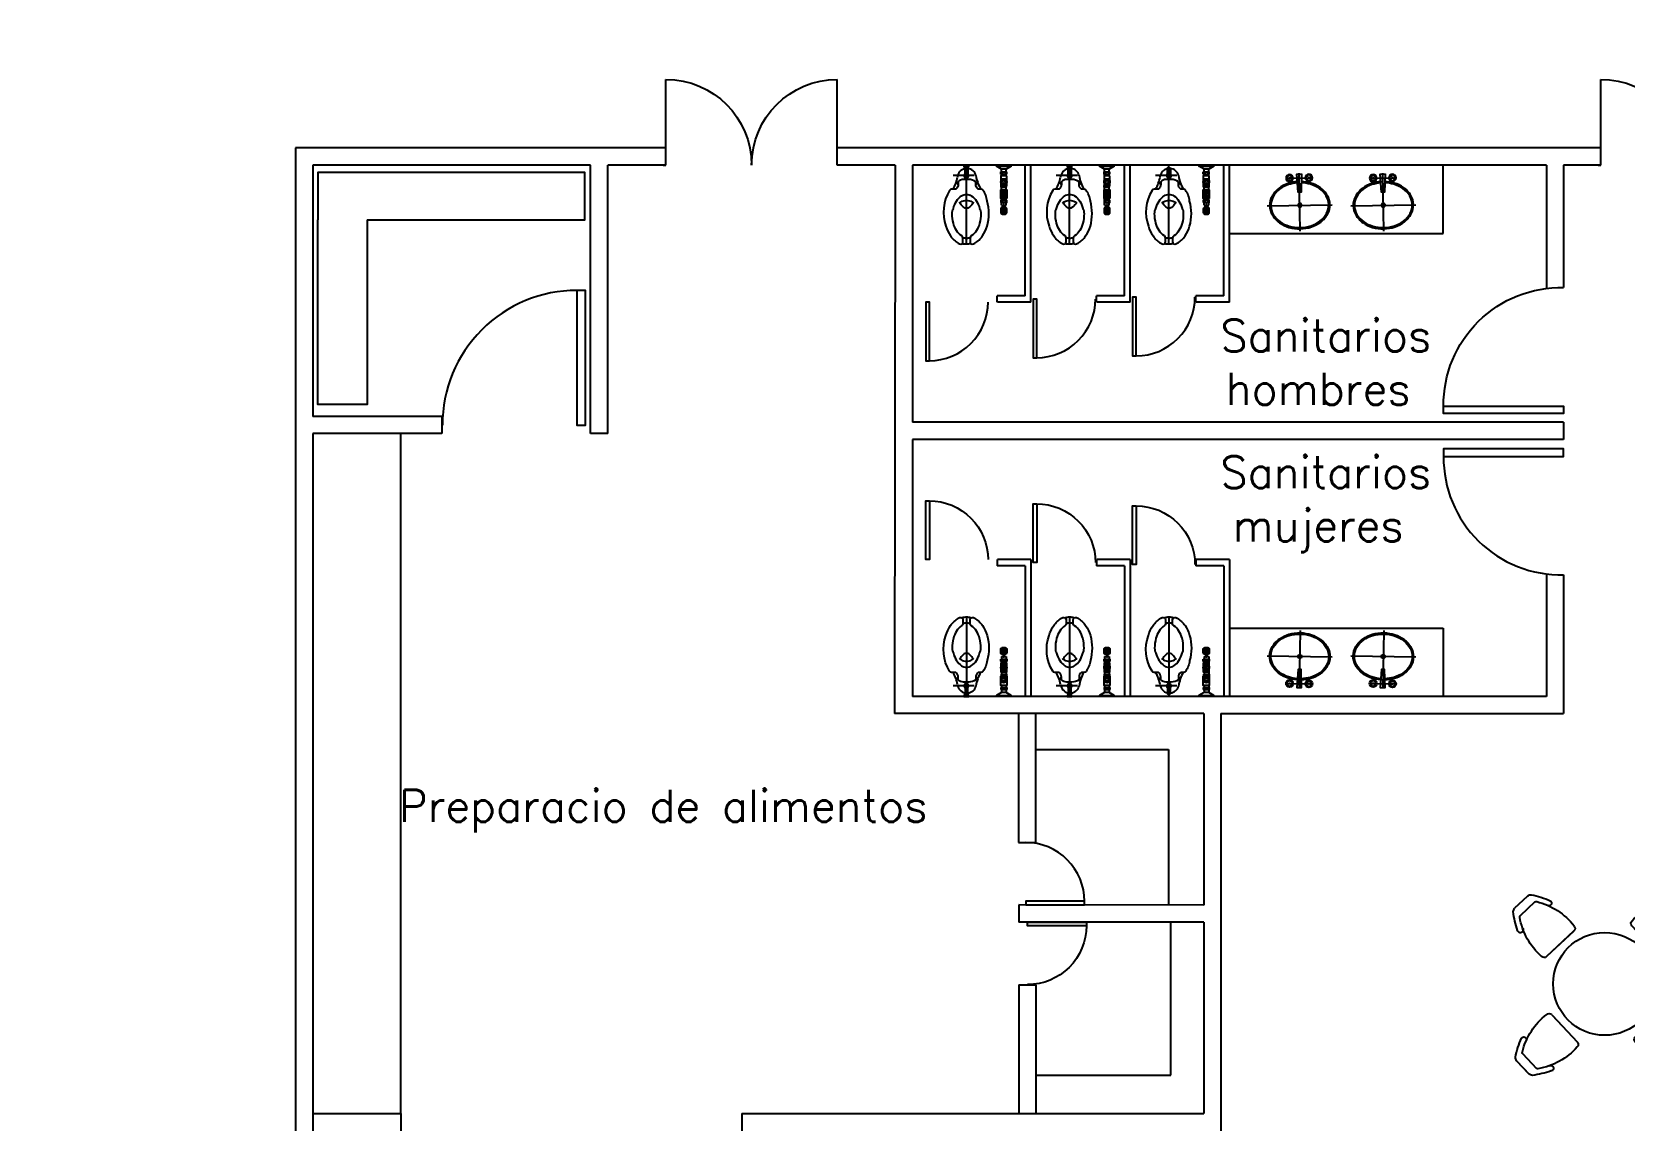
# Model space of a CAD drawing. Header units: millimetres. Extents: x -1615 to -538, y 177 to 397.
# Drawn here: x -801.21 to -787.27, y 313.98 to 323.52 of the extents above; entities that cross this region are included whole.
import ezdxf
from ezdxf.enums import TextEntityAlignment as Align

# ---------------------------------------------------------------- set-up
doc = ezdxf.new("R2010")
doc.units = ezdxf.units.MM
for name, color, linetype in [('LOCALES', 2, 'Continuous'), ('MOB', 7, 'Continuous'), ('MUEB', 251, 'Continuous'), ('MUEBLES', 9, 'Continuous'), ('MUROS', 1, 'Continuous'), ('MUROS2', 9, 'Continuous'), ('P-1', 1, 'Continuous'), ('VENT', 4, 'Continuous'), ('VENTANAS', 4, 'Continuous')]:
    doc.layers.add(name, color=color, linetype=linetype)
doc.styles.add('ROMANS', font='ROMANS.shx')

# ---------------------------------------------------------------- blocks, each defined once
blk = doc.blocks.new('8360154')
at = {"layer": 'MOB'}
for p, q in [((-0.114, 0.279), (-0.119, 0.279)), ((-0.114, 0.279), (-0.119, 0.279)), ((-0.114, 0.279), (0.041, 0.279)), ((0.036, 0.279), (-0.114, 0.279)), ((-0.114, 0.198), (-0.128, 0.198)), ((-0.128, 0.198), (-0.114, 0.198)), ((-0.128, 0.198), (0.05, 0.198)), ((0.05, 0.198), (0.037, 0.198)), ((-0.204, -0.221), (-0.204, -0.221)), ((-0.204, -0.221), (-0.204, -0.221)), ((-0.204, -0.221), (-0.204, -0.221)), ((-0.204, -0.221), (-0.204, -0.221)), ((-0.204, -0.221), (-0.204, -0.221)), ((-0.204, -0.221), (-0.204, -0.221)), ((-0.202, -0.221), (-0.204, -0.221)), ((-0.202, -0.221), (0.126, -0.221)), ((-0.198, -0.221), (0.126, -0.221)), ((0.124, -0.221), (0.126, -0.221)), ((0.126, -0.221), (0.126, -0.221)), ((0.126, -0.221), (0.126, -0.221))]:
    blk.add_line(p, q, dxfattribs=at)
for centre, radius, start, end in [((-0.111, 0.225), 0.0546, 97.7265, 132.0881), ((0.022, 0.199), 0.0819, 54.5973, 77.0407), ((0.352, -0.134), 0.589, 146.769, 185.5261), ((0.549, -0.225), 0.852, 144.8892, 156.6032), ((-0.123, 0.179), 0.0202, 105.2359, 150.5078), ((0.045, 0.179), 0.0196, 28.6466, 75.2389), ((-0.436, -0.136), 0.595, 354.6785, 33.3393), ((-0.601, -0.215), 0.825, 23.8528, 35.6459), ((-0.21, 0.107), 0.0236, 163.1411, 326.8155), ((0.133, 0.106), 0.0248, 189.0366, 31.7969), ((-0.204, -0.191), 0.03, 180, 270), ((0.126, -0.191), 0.03, 270, 360)]:
    blk.add_arc(centre, radius, start, end, dxfattribs=at)
blk = doc.blocks.new('A$C212E4BCC')
at = {"layer": 'MOB', "linetype": 'Continuous'}
blk.add_circle((1.028, 1.028), 0.45, dxfattribs=at)
at = {"layer": 'MOB', "xscale": -1}
for p, rotation in [((0.996, 1.775), 356.1272636106476), ((0.281, 0.996), 86.12726361064757), ((1.775, 1.06), 266.1272636106476), ((1.06, 0.281), 176.1272636106476)]:
    blk.add_blockref('8360154', p, dxfattribs=dict(at, rotation=rotation))
blk = doc.blocks.new('PTA1.5')
for p, q in [((-0.75, 0), (-0.75, 0.75)), ((0.75, 0), (0.75, 0.75)), ((-0.775, 0), (-0.75, 0)), ((0.775, 0), (0.75, 0))]:
    blk.add_line(p, q)
for centre, start, end in [((-0.75, 0), 0, 90), ((0.75, 0), 90, 180)]:
    blk.add_arc(centre, 0.75, start, end)
blk = doc.blocks.new('OVALIN')
for p, q in [((0, -0.482), (0, 0)), ((0.11, -0.04), (-0.11, -0.04)), ((0.27, -0.267), (-0.27, -0.267))]:
    blk.add_line(p, q)
blk.add_lwpolyline([(0.017, -0.071, -0.057947), (0.094, -0.084, -0.080358), (0.171, -0.123, -0.109726), (0.229, -0.189, -0.129522), (0.25, -0.266, -0.129491), (0.229, -0.343, -0.109705), (0.171, -0.409, -0.080358), (0.094, -0.448, -0.070455), (0, -0.462, -0.070437), (-0.094, -0.448, -0.080344), (-0.171, -0.409, -0.109805), (-0.23, -0.343, -0.12938), (-0.25, -0.266, -0.129412), (-0.23, -0.189, -0.109828), (-0.171, -0.123, -0.080344), (-0.094, -0.084, -0.058052), (-0.017, -0.071, -0.05693)], format="xyb")
at = {"elevation": 0.472}
blk.add_lwpolyline([(0.016, -0.081, -0.057902), (0.091, -0.094, -0.080358), (0.165, -0.131, -0.109781), (0.221, -0.194, -0.129604), (0.24, -0.266, -0.129578), (0.221, -0.338, -0.109763), (0.165, -0.401, -0.080358), (0.091, -0.438, -0.070455), (0, -0.452, -0.070437), (-0.091, -0.438, -0.080344), (-0.165, -0.401, -0.109849), (-0.221, -0.338, -0.129486), (-0.24, -0.266, -0.129512), (-0.221, -0.194, -0.109867), (-0.165, -0.131, -0.080344), (-0.091, -0.094, -0.058006), (-0.016, -0.081, -0.05693)], format="xyb", dxfattribs=at)
for points in [[(-0.105, -0.04, 0.119733), (-0.08, -0.065, 0.119733), (-0.055, -0.04, 0.119733), (-0.08, -0.014, 0.119733)], [(0.105, -0.04, -0.119733), (0.08, -0.065, -0.119733), (0.055, -0.04, -0.119733), (0.08, -0.014, -0.119733)]]:
    blk.add_lwpolyline(points, format="xyb", close=True)
blk.add_lwpolyline([(-0.02, -0.007), (-0.013, -0.157), (0.012, -0.157), (0.02, -0.007)], close=True)
for centre, radius in [((-0.08, -0.04), 0.03), ((-0.08, -0.04), 0.00268), ((0.08, -0.04), 0.03), ((0.08, -0.04), 0.00268), ((0, -0.266, 0.472), 0.0157)]:
    blk.add_circle(centre, radius)

msp = doc.modelspace()

# ---------------------------------------------------------------- hatches: boundary and pattern name
at = {"layer": 'MOB'}
h = msp.add_hatch(dxfattribs=at)
h.set_pattern_fill('AR-SAND', color=3, scale=0.03, style=0)
h.set_pattern_definition([(37.5, (-1402.8785, 253.7085), (-0.048001, 1.4682397), [0, -1.15824, 0, -1.2954, 0, -1.23825]), (7.5, (-1402.8785, 253.7085), (1.34857, 2.1504753), [0, -0.62484, 0, -1.04394, 0, -0.40005]), (327.5, (-1403.8158, 253.7085), (2.372977, 0.0043116), [0, -0.381, 0, -1.3716, 0, -1.7907]), (317.5, (-1403.8158, 253.7085), (2.2906694, 0.668788), [0, -0.1905, 0, -0.89916, 0, -1.0287])])
h.paths.add_polyline_path([(-758.837, 347.215), (-812.758, 335.518), (-812.758, 334.673), (-803.9, 334.673), (-803.9, 329.947), (-799.313, 325.307), (-782.89, 325.307), (-782.89, 328.837), (-770.72, 328.837), (-770.72, 325.456), (-758.098, 325.456), (-758.098, 303.87), (-760.597, 303.87), (-760.597, 297.006), (-760.508, 297.006), (-760.508, 296.905), (-758.397, 296.905), (-758.397, 296.975), (-757.997, 296.975), (-757.997, 296.575), (-758.097, 296.575), (-758.097, 283.471), (-757.975, 283.471), (-757.975, 283.071), (-758.375, 283.071), (-758.375, 283.155), (-760.375, 283.155), (-760.375, 283.044), (-760.597, 283.044), (-760.597, 279.854), (-760.455, 279.854), (-760.455, 279.705), (-746.972, 279.705), (-746.972, 272.855), (-749.274, 272.855), (-749.274, 265.205), (-745.307, 265.205), (-745.307, 253.28), (-736.306, 250.855), (-741.501, 261.951)])
h.paths.add_polyline_path([(-804.753, 325.526), (-813.904, 325.526), (-813.904, 323.04), (-804.753, 323.04, 1)])
h.paths.add_polyline_path([(-793.647, 300.355), (-811.904, 300.355, 0.414214), (-813.754, 298.505), (-813.754, 296.366, 0.414214), (-811.904, 294.516), (-809.75, 294.516), (-812.618, 297.384), (-810.638, 299.364), (-808.978, 297.704), (-806.998, 299.684), (-805.338, 298.024), (-803.678, 299.684), (-798.51, 294.516), (-796.147, 294.516), (-796.147, 296.613), (-796.208, 296.613), (-796.208, 297.013), (-795.808, 297.013), (-795.808, 296.905), (-793.688, 296.905), (-793.688, 297.074), (-793.647, 297.074)])
h.paths.add_polyline_path([(-803.388, 289.162), (-812.035, 289.162, 1), (-812.035, 285.962), (-803.388, 285.962, 1)])
h.paths.add_polyline_path([(-799.655, 280.258, 0.414214), (-800.005, 280.608), (-808.772, 280.608), (-808.772, 279.83), (-808.372, 279.83), (-808.372, 279.73), (-805.772, 279.73), (-805.772, 279.83), (-805.372, 279.83), (-805.372, 279.73), (-802.772, 279.73), (-802.772, 279.83), (-802.372, 279.83), (-802.372, 279.73), (-799.772, 279.73), (-799.772, 279.83), (-799.655, 279.83)], flags=17)
h.paths.add_polyline_path([(-808.722, 254.706), (-812.247, 254.706), (-812.247, 274.904), (-810.647, 274.904), (-810.647, 280.608), (-810.904, 280.608, 0.414214), (-813.754, 277.758), (-813.754, 253.219, 0.315329), (-806.85, 243.36), (-785.107, 237.258, 0.496821), (-778.947, 241.928), (-778.947, 245.98), (-808.722, 245.98)])
h.paths.add_polyline_path([(-753.647, 257.705), (-763.747, 257.705), (-763.747, 261.081), (-765.147, 261.081), (-765.147, 257.78, -1), (-770.297, 257.78), (-770.297, 261.081), (-772.147, 261.08), (-772.147, 257.774, 0.413999), (-767.725, 253.355), (-753.647, 253.355)], flags=17)
h.paths.add_polyline_path([(-754.727, 229.822, 0.978274), (-755.051, 228.667), (-737.051, 223.615), (-736.65, 225.175)])
h = msp.add_hatch(dxfattribs=at)
h.set_pattern_fill('GRASS', color=3, scale=0.05, style=0)
h.set_pattern_definition([(90, (-1505.3727, 255.352), (-0.898025, 0.898025), [0.238125, -1.557925]), (45, (-1505.3727, 255.352), (-0.8980256, 0.8980256), [0.238125, -1.031875]), (135, (-1505.3727, 255.352), (-0.8980256, -0.8980256), [0.238125, -1.031875])])
h.paths.add_polyline_path([(-758.837, 347.215), (-812.758, 335.518), (-812.758, 334.673), (-803.9, 334.673), (-803.9, 329.947), (-799.313, 325.307), (-782.89, 325.307), (-782.89, 328.837), (-770.72, 328.837), (-770.72, 325.456), (-758.098, 325.456), (-758.098, 303.87), (-760.597, 303.87), (-760.597, 297.006), (-760.508, 297.006), (-760.508, 296.905), (-758.397, 296.905), (-758.397, 296.975), (-757.997, 296.975), (-757.997, 296.575), (-758.097, 296.575), (-758.097, 283.471), (-757.975, 283.471), (-757.975, 283.071), (-758.375, 283.071), (-758.375, 283.155), (-760.375, 283.155), (-760.375, 283.044), (-760.597, 283.044), (-760.597, 279.854), (-760.455, 279.854), (-760.455, 279.705), (-746.972, 279.705), (-746.972, 272.855), (-749.274, 272.855), (-749.274, 265.205), (-745.307, 265.205), (-745.307, 253.28), (-736.306, 250.855), (-741.501, 261.951)])
h.paths.add_polyline_path([(-804.753, 325.526), (-813.904, 325.526), (-813.904, 323.04), (-804.753, 323.04, 1)])
h.paths.add_polyline_path([(-793.647, 300.355), (-811.904, 300.355, 0.414214), (-813.754, 298.505), (-813.754, 296.366, 0.414214), (-811.904, 294.516), (-809.75, 294.516), (-812.618, 297.384), (-810.638, 299.364), (-808.978, 297.704), (-806.998, 299.684), (-805.338, 298.024), (-803.678, 299.684), (-798.51, 294.516), (-796.147, 294.516), (-796.147, 296.613), (-796.208, 296.613), (-796.208, 297.013), (-795.808, 297.013), (-795.808, 296.905), (-793.688, 296.905), (-793.688, 297.074), (-793.647, 297.074)])
h.paths.add_polyline_path([(-803.388, 289.162), (-812.035, 289.162, 1), (-812.035, 285.962), (-803.388, 285.962, 1)])
h.paths.add_polyline_path([(-799.655, 280.258, 0.414214), (-800.005, 280.608), (-808.772, 280.608), (-808.772, 279.83), (-808.372, 279.83), (-808.372, 279.73), (-805.772, 279.73), (-805.772, 279.83), (-805.372, 279.83), (-805.372, 279.73), (-802.772, 279.73), (-802.772, 279.83), (-802.372, 279.83), (-802.372, 279.73), (-799.772, 279.73), (-799.772, 279.83), (-799.655, 279.83)], flags=17)
h.paths.add_polyline_path([(-808.722, 254.706), (-812.247, 254.706), (-812.247, 274.904), (-810.647, 274.904), (-810.647, 280.608), (-810.904, 280.608, 0.414214), (-813.754, 277.758), (-813.754, 253.219, 0.315329), (-806.85, 243.36), (-785.107, 237.258, 0.496821), (-778.947, 241.928), (-778.947, 245.98), (-808.722, 245.98)])
h.paths.add_polyline_path([(-753.647, 257.705), (-763.747, 257.705), (-763.747, 261.081), (-765.147, 261.081), (-765.147, 257.78, -1), (-770.297, 257.78), (-770.297, 261.081), (-772.147, 261.08), (-772.147, 257.774, 0.413999), (-767.725, 253.355), (-753.647, 253.355)], flags=17)
h.paths.add_polyline_path([(-754.727, 229.822, 0.978274), (-755.051, 228.667), (-737.051, 223.615), (-736.65, 225.175)])

# ---------------------------------------------------------------- linework, layer by layer
at = {"layer": 'MUEB'}
for p, q in [((-788.853, 321.756), (-788.853, 322.355)), ((-790.723, 321.756), (-788.853, 321.756)), ((-790.723, 318.304), (-788.853, 318.304)), ((-788.853, 318.304), (-788.853, 317.705))]:
    msp.add_line(p, q, dxfattribs=at)
for points in [[(-798.271, 321.877), (-796.365, 321.877), (-796.365, 322.291), (-798.702, 322.291), (-798.702, 321.877)], [(-798.271, 321.877), (-798.271, 320.259), (-798.702, 320.259), (-798.702, 321.877)]]:
    msp.add_lwpolyline(points, dxfattribs=at)
at = {"layer": 'MUEBLES'}
for points in [[(-788.849, 320.247), (-787.798, 320.247), (-787.798, 320.181), (-788.849, 320.181), (-788.849, 320.247, -0.424434), (-787.798, 321.283, -0.414214)], [(-796.435, 321.259), (-796.435, 320.08), (-796.361, 320.08), (-796.361, 321.259), (-796.435, 321.259, 0.414214), (-797.613, 320.08, 0.414214)], [(-793.35, 320.643), (-793.35, 321.157), (-793.382, 321.157), (-793.382, 320.643), (-793.35, 320.643, 0.414214), (-792.836, 321.157, 0.414214)], [(-792.41, 320.669), (-792.41, 321.183), (-792.442, 321.183), (-792.442, 320.669), (-792.41, 320.669, 0.414214), (-791.896, 321.183, 0.414214)], [(-791.539, 320.686), (-791.539, 321.2), (-791.571, 321.2), (-791.571, 320.686), (-791.539, 320.686, 0.414214), (-791.025, 321.2, 0.414214)], [(-788.849, 319.806), (-787.798, 319.806), (-787.798, 319.872), (-788.849, 319.872), (-788.849, 319.806, 0.424434), (-787.798, 318.77, 0.414214)], [(-793.35, 319.417), (-793.35, 318.903), (-793.382, 318.903), (-793.382, 319.417), (-793.35, 319.417, -0.414214), (-792.836, 318.903, -0.414214)], [(-792.41, 319.391), (-792.41, 318.877), (-792.442, 318.877), (-792.442, 319.391), (-792.41, 319.391, -0.414214), (-791.896, 318.877, -0.414214)], [(-791.539, 319.373), (-791.539, 318.86), (-791.571, 318.86), (-791.571, 319.373), (-791.539, 319.373, -0.414214), (-791.025, 318.86, -0.414214)], [(-791.992, 315.913), (-792.506, 315.913), (-792.506, 315.881), (-791.992, 315.881), (-791.992, 315.913, 0.414214), (-792.506, 316.427, 0.414214)], [(-791.976, 315.698), (-792.49, 315.698), (-792.49, 315.73), (-791.976, 315.73), (-791.976, 315.698, -0.414214), (-792.49, 315.184, -0.414214)]]:
    msp.add_lwpolyline(points, format="xyb", dxfattribs=at)
at = {"layer": 'MUROS'}
for p, q in [((-798.898, 322.505), (-798.898, 313.905)), ((-795.656, 322.505), (-798.898, 322.505)), ((-787.472, 322.505), (-794.156, 322.505)), ((-798.748, 322.355), (-798.748, 320.155)), ((-798.748, 322.355), (-798.748, 320.155)), ((-796.315, 322.355), (-798.748, 322.355)), ((-796.315, 320.005), (-796.315, 322.355)), ((-795.656, 322.355), (-796.165, 322.355)), ((-796.165, 320.005), (-796.165, 322.355)), ((-793.648, 322.355), (-794.156, 322.355)), ((-793.648, 322.355), (-793.656, 317.555)), ((-793.498, 322.355), (-793.498, 320.105)), ((-787.948, 322.355), (-793.498, 322.355)), ((-787.948, 322.355), (-787.948, 321.276)), ((-787.798, 322.355), (-787.798, 321.283)), ((-787.472, 322.355), (-787.798, 322.355)), ((-797.618, 320.155), (-798.748, 320.155)), ((-797.618, 320.155), (-797.618, 320.005)), ((-787.798, 320.105), (-793.498, 320.105)), ((-787.798, 320.105), (-787.798, 319.955)), ((-797.618, 320.005), (-798.748, 320.005)), ((-798.748, 320.005), (-798.748, 313.905)), ((-796.165, 320.005), (-796.315, 320.005)), ((-793.498, 319.955), (-793.498, 317.705)), ((-787.798, 319.955), (-793.498, 319.955)), ((-787.948, 318.777), (-787.948, 317.705)), ((-787.798, 318.77), (-787.798, 317.555)), ((-790.798, 317.705), (-793.498, 317.705)), ((-787.948, 317.705), (-790.798, 317.705)), ((-798.748, 317.555), (-798.748, 314.055)), ((-791.998, 317.555), (-793.656, 317.555)), ((-790.948, 317.555), (-791.998, 317.555)), ((-790.948, 317.555), (-790.948, 315.88)), ((-790.798, 317.555), (-790.798, 313.905)), ((-790.798, 317.555), (-787.798, 317.555)), ((-790.948, 315.88), (-792.568, 315.881)), ((-790.948, 315.73), (-792.567, 315.73)), ((-790.948, 315.73), (-790.948, 314.055)), ((-798.748, 314.055), (-797.978, 314.055)), ((-794.993, 314.055), (-790.948, 314.055))]:
    msp.add_line(p, q, dxfattribs=at)
at = {"layer": 'MUROS2'}
for p, q in [((-792.957, 322.263), (-793.143, 322.263)), ((-793.026, 321.662), (-793.026, 322.355)), ((-792.725, 322.277), (-792.725, 322.295)), ((-792.725, 322.295), (-792.673, 322.295)), ((-792.725, 322.277), (-792.673, 322.277)), ((-792.719, 322.295), (-792.719, 322.319)), ((-792.719, 322.26), (-792.719, 322.277)), ((-792.711, 322.295), (-792.711, 322.277)), ((-792.686, 322.295), (-792.686, 322.277)), ((-792.678, 322.295), (-792.678, 322.319)), ((-792.678, 322.26), (-792.678, 322.277)), ((-792.673, 322.277), (-792.673, 322.295)), ((-792.054, 322.263), (-792.24, 322.263)), ((-792.122, 321.662), (-792.122, 322.355)), ((-791.821, 322.295), (-791.769, 322.295)), ((-791.821, 322.277), (-791.821, 322.295)), ((-791.821, 322.277), (-791.769, 322.277)), ((-791.816, 322.295), (-791.816, 322.319)), ((-791.816, 322.26), (-791.816, 322.277)), ((-791.808, 322.295), (-791.808, 322.277)), ((-791.783, 322.295), (-791.783, 322.277)), ((-791.775, 322.295), (-791.775, 322.319)), ((-791.775, 322.26), (-791.775, 322.277)), ((-791.769, 322.277), (-791.769, 322.295)), ((-791.184, 322.263), (-791.37, 322.263)), ((-791.253, 321.662), (-791.253, 322.355)), ((-790.952, 322.277), (-790.952, 322.295)), ((-790.952, 322.295), (-790.9, 322.295)), ((-790.952, 322.277), (-790.9, 322.277)), ((-790.946, 322.295), (-790.946, 322.319)), ((-790.946, 322.26), (-790.946, 322.277)), ((-790.938, 322.295), (-790.938, 322.277)), ((-790.913, 322.295), (-790.913, 322.277)), ((-790.905, 322.295), (-790.905, 322.319)), ((-790.905, 322.26), (-790.905, 322.277)), ((-790.9, 322.277), (-790.9, 322.295)), ((-792.722, 322.161), (-792.722, 322.178)), ((-792.722, 322.161), (-792.675, 322.161)), ((-792.71, 322.119), (-792.72, 322.101)), ((-792.719, 322.14), (-792.719, 322.161)), ((-792.711, 322.178), (-792.711, 322.161)), ((-792.688, 322.119), (-792.71, 322.119)), ((-792.688, 322.119), (-792.677, 322.101)), ((-792.686, 322.178), (-792.686, 322.161)), ((-792.678, 322.14), (-792.678, 322.161)), ((-792.675, 322.161), (-792.675, 322.178)), ((-791.819, 322.161), (-791.819, 322.178)), ((-791.819, 322.161), (-791.772, 322.161)), ((-791.806, 322.119), (-791.817, 322.101)), ((-791.816, 322.14), (-791.816, 322.161)), ((-791.808, 322.178), (-791.808, 322.161)), ((-791.784, 322.119), (-791.806, 322.119)), ((-791.784, 322.119), (-791.774, 322.101)), ((-791.783, 322.178), (-791.783, 322.161)), ((-791.775, 322.14), (-791.775, 322.161)), ((-791.772, 322.161), (-791.772, 322.178)), ((-790.949, 322.161), (-790.949, 322.178)), ((-790.949, 322.161), (-790.902, 322.161)), ((-790.937, 322.119), (-790.947, 322.101)), ((-790.946, 322.14), (-790.946, 322.161)), ((-790.938, 322.178), (-790.938, 322.161)), ((-790.915, 322.119), (-790.937, 322.119)), ((-790.915, 322.119), (-790.904, 322.101)), ((-790.913, 322.178), (-790.913, 322.161)), ((-790.905, 322.14), (-790.905, 322.161)), ((-790.902, 322.161), (-790.902, 322.178)), ((-792.71, 322.082), (-792.72, 322.101)), ((-792.719, 322.046), (-792.719, 322.063)), ((-792.719, 322.004), (-792.719, 322.029)), ((-792.719, 322.004), (-792.704, 322.004)), ((-792.711, 322.046), (-792.711, 322.029)), ((-792.688, 322.082), (-792.71, 322.082)), ((-792.694, 322.011), (-792.704, 322.011)), ((-792.704, 321.985), (-792.704, 322.011)), ((-792.694, 321.985), (-792.694, 322.011)), ((-792.694, 322.004), (-792.678, 322.004)), ((-792.688, 322.082), (-792.677, 322.101)), ((-792.686, 322.046), (-792.686, 322.029)), ((-792.678, 322.046), (-792.678, 322.063)), ((-792.678, 322.004), (-792.678, 322.029)), ((-791.806, 322.082), (-791.817, 322.101)), ((-791.816, 322.046), (-791.816, 322.063)), ((-791.816, 322.004), (-791.816, 322.029)), ((-791.816, 322.004), (-791.8, 322.004)), ((-791.808, 322.046), (-791.808, 322.029)), ((-791.784, 322.082), (-791.806, 322.082)), ((-791.8, 321.985), (-791.8, 322.011)), ((-791.79, 322.011), (-791.8, 322.011)), ((-791.79, 321.985), (-791.79, 322.011)), ((-791.79, 322.004), (-791.775, 322.004)), ((-791.784, 322.082), (-791.774, 322.101)), ((-791.783, 322.046), (-791.783, 322.029)), ((-791.775, 322.046), (-791.775, 322.063)), ((-791.775, 322.004), (-791.775, 322.029)), ((-790.937, 322.082), (-790.947, 322.101)), ((-790.946, 322.046), (-790.946, 322.063)), ((-790.946, 322.004), (-790.946, 322.029)), ((-790.946, 322.004), (-790.931, 322.004)), ((-790.938, 322.046), (-790.938, 322.029)), ((-790.915, 322.082), (-790.937, 322.082)), ((-790.921, 322.011), (-790.931, 322.011)), ((-790.931, 321.985), (-790.931, 322.011)), ((-790.921, 321.985), (-790.921, 322.011)), ((-790.921, 322.004), (-790.905, 322.004)), ((-790.915, 322.082), (-790.904, 322.101)), ((-790.913, 322.046), (-790.913, 322.029)), ((-790.905, 322.046), (-790.905, 322.063)), ((-790.905, 322.004), (-790.905, 322.029)), ((-792.725, 321.966), (-792.673, 321.966)), ((-792.725, 321.956), (-792.673, 321.956)), ((-792.725, 321.946), (-792.673, 321.946)), ((-792.724, 321.975), (-792.673, 321.975)), ((-792.724, 321.937), (-792.673, 321.937)), ((-791.821, 321.975), (-791.77, 321.975)), ((-791.821, 321.966), (-791.769, 321.966)), ((-791.821, 321.956), (-791.769, 321.956)), ((-791.821, 321.946), (-791.769, 321.946)), ((-791.821, 321.937), (-791.77, 321.937)), ((-790.952, 321.966), (-790.9, 321.966)), ((-790.952, 321.956), (-790.9, 321.956)), ((-790.952, 321.946), (-790.9, 321.946)), ((-790.951, 321.975), (-790.9, 321.975)), ((-790.951, 321.937), (-790.9, 321.937)), ((-797.978, 314.055), (-797.978, 320.005)), ((-793.026, 318.398), (-793.026, 317.705)), ((-792.122, 318.398), (-792.122, 317.705)), ((-791.253, 318.398), (-791.253, 317.705)), ((-792.725, 318.114), (-792.673, 318.114)), ((-792.725, 318.104), (-792.673, 318.104)), ((-792.725, 318.094), (-792.673, 318.094)), ((-792.724, 318.123), (-792.673, 318.123)), ((-792.724, 318.084), (-792.673, 318.084)), ((-792.704, 318.075), (-792.704, 318.049)), ((-792.694, 318.075), (-792.694, 318.049)), ((-791.821, 318.123), (-791.77, 318.123)), ((-791.821, 318.114), (-791.769, 318.114)), ((-791.821, 318.104), (-791.769, 318.104)), ((-791.821, 318.094), (-791.769, 318.094)), ((-791.821, 318.084), (-791.77, 318.084)), ((-791.8, 318.075), (-791.8, 318.049)), ((-791.79, 318.075), (-791.79, 318.049)), ((-790.952, 318.114), (-790.9, 318.114)), ((-790.952, 318.104), (-790.9, 318.104)), ((-790.952, 318.094), (-790.9, 318.094)), ((-790.951, 318.123), (-790.9, 318.123)), ((-790.951, 318.084), (-790.9, 318.084)), ((-790.931, 318.075), (-790.931, 318.049)), ((-790.921, 318.075), (-790.921, 318.049)), ((-792.71, 317.978), (-792.72, 317.959)), ((-792.71, 317.941), (-792.72, 317.959)), ((-792.719, 318.055), (-792.719, 318.031)), ((-792.719, 318.055), (-792.704, 318.055)), ((-792.719, 318.014), (-792.719, 317.997)), ((-792.711, 318.014), (-792.711, 318.031)), ((-792.688, 317.978), (-792.71, 317.978)), ((-792.688, 317.941), (-792.71, 317.941)), ((-792.694, 318.049), (-792.704, 318.049)), ((-792.694, 318.055), (-792.678, 318.055)), ((-792.688, 317.978), (-792.677, 317.959)), ((-792.688, 317.941), (-792.677, 317.959)), ((-792.686, 318.014), (-792.686, 318.031)), ((-792.678, 318.055), (-792.678, 318.031)), ((-792.678, 318.014), (-792.678, 317.997)), ((-791.806, 317.978), (-791.817, 317.959)), ((-791.806, 317.941), (-791.817, 317.959)), ((-791.816, 318.055), (-791.8, 318.055)), ((-791.816, 318.055), (-791.816, 318.031)), ((-791.816, 318.014), (-791.816, 317.997)), ((-791.808, 318.014), (-791.808, 318.031)), ((-791.784, 317.978), (-791.806, 317.978)), ((-791.784, 317.941), (-791.806, 317.941)), ((-791.79, 318.049), (-791.8, 318.049)), ((-791.79, 318.055), (-791.775, 318.055)), ((-791.784, 317.978), (-791.774, 317.959)), ((-791.784, 317.941), (-791.774, 317.959)), ((-791.783, 318.014), (-791.783, 318.031)), ((-791.775, 318.055), (-791.775, 318.031)), ((-791.775, 318.014), (-791.775, 317.997)), ((-790.937, 317.978), (-790.947, 317.959)), ((-790.937, 317.941), (-790.947, 317.959)), ((-790.946, 318.055), (-790.946, 318.031)), ((-790.946, 318.055), (-790.931, 318.055)), ((-790.946, 318.014), (-790.946, 317.997)), ((-790.938, 318.014), (-790.938, 318.031)), ((-790.915, 317.978), (-790.937, 317.978)), ((-790.915, 317.941), (-790.937, 317.941)), ((-790.921, 318.049), (-790.931, 318.049)), ((-790.921, 318.055), (-790.905, 318.055)), ((-790.915, 317.978), (-790.904, 317.959)), ((-790.915, 317.941), (-790.904, 317.959)), ((-790.913, 318.014), (-790.913, 318.031)), ((-790.905, 318.055), (-790.905, 318.031)), ((-790.905, 318.014), (-790.905, 317.997)), ((-792.957, 317.797), (-793.143, 317.797)), ((-792.722, 317.899), (-792.675, 317.899)), ((-792.722, 317.899), (-792.722, 317.882)), ((-792.719, 317.92), (-792.719, 317.899)), ((-792.719, 317.8), (-792.719, 317.783)), ((-792.711, 317.882), (-792.711, 317.899)), ((-792.686, 317.882), (-792.686, 317.899)), ((-792.678, 317.92), (-792.678, 317.899)), ((-792.678, 317.8), (-792.678, 317.783)), ((-792.675, 317.899), (-792.675, 317.882)), ((-792.054, 317.797), (-792.24, 317.797)), ((-791.819, 317.899), (-791.819, 317.882)), ((-791.819, 317.899), (-791.772, 317.899)), ((-791.816, 317.92), (-791.816, 317.899)), ((-791.816, 317.8), (-791.816, 317.783)), ((-791.808, 317.882), (-791.808, 317.899)), ((-791.783, 317.882), (-791.783, 317.899)), ((-791.775, 317.92), (-791.775, 317.899)), ((-791.775, 317.8), (-791.775, 317.783)), ((-791.772, 317.899), (-791.772, 317.882)), ((-791.184, 317.797), (-791.37, 317.797)), ((-790.949, 317.899), (-790.902, 317.899)), ((-790.949, 317.899), (-790.949, 317.882)), ((-790.946, 317.92), (-790.946, 317.899)), ((-790.946, 317.8), (-790.946, 317.783)), ((-790.938, 317.882), (-790.938, 317.899)), ((-790.913, 317.882), (-790.913, 317.899)), ((-790.905, 317.92), (-790.905, 317.899)), ((-790.905, 317.8), (-790.905, 317.783)), ((-790.902, 317.899), (-790.902, 317.882)), ((-792.725, 317.783), (-792.725, 317.765)), ((-792.725, 317.783), (-792.673, 317.783)), ((-792.725, 317.765), (-792.673, 317.765)), ((-792.719, 317.765), (-792.719, 317.741)), ((-792.711, 317.765), (-792.711, 317.783)), ((-792.686, 317.765), (-792.686, 317.783)), ((-792.678, 317.765), (-792.678, 317.741)), ((-792.673, 317.783), (-792.673, 317.765)), ((-791.821, 317.783), (-791.769, 317.783)), ((-791.821, 317.783), (-791.821, 317.765)), ((-791.821, 317.765), (-791.769, 317.765)), ((-791.816, 317.765), (-791.816, 317.741)), ((-791.808, 317.765), (-791.808, 317.783)), ((-791.783, 317.765), (-791.783, 317.783)), ((-791.775, 317.765), (-791.775, 317.741)), ((-791.769, 317.783), (-791.769, 317.765)), ((-790.952, 317.783), (-790.952, 317.765)), ((-790.952, 317.783), (-790.9, 317.783)), ((-790.952, 317.765), (-790.9, 317.765)), ((-790.946, 317.765), (-790.946, 317.741)), ((-790.938, 317.765), (-790.938, 317.783)), ((-790.913, 317.765), (-790.913, 317.783)), ((-790.905, 317.765), (-790.905, 317.741)), ((-790.9, 317.783), (-790.9, 317.765)), ((-792.42, 317.241), (-791.258, 317.241)), ((-791.258, 317.241), (-791.258, 315.88)), ((-791.235, 314.39), (-791.235, 315.73)), ((-792.417, 314.39), (-791.235, 314.39))]:
    msp.add_line(p, q, dxfattribs=at)
for points in [[(-793.047, 322.355), (-793.005, 322.355), (-793.009, 322.337), (-793.042, 322.337)], [(-793.041, 322.337), (-793.01, 322.337), (-793.01, 322.332), (-793.041, 322.332)], [(-792.678, 322.319), (-792.719, 322.319), (-792.763, 322.345), (-792.634, 322.345)], [(-792.673, 322.26), (-792.725, 322.26), (-792.725, 322.178), (-792.673, 322.178)], [(-792.143, 322.355), (-792.102, 322.355), (-792.106, 322.337), (-792.139, 322.337)], [(-792.138, 322.337), (-792.107, 322.337), (-792.107, 322.332), (-792.138, 322.332)], [(-791.775, 322.319), (-791.816, 322.319), (-791.86, 322.345), (-791.731, 322.345)], [(-791.769, 322.26), (-791.821, 322.26), (-791.821, 322.178), (-791.769, 322.178)], [(-790.905, 322.319), (-790.946, 322.319), (-790.99, 322.345), (-790.861, 322.345)], [(-790.9, 322.26), (-790.952, 322.26), (-790.952, 322.178), (-790.9, 322.178)], [(-792.673, 322.063), (-792.725, 322.063), (-792.725, 322.14), (-792.673, 322.14)], [(-791.769, 322.063), (-791.821, 322.063), (-791.821, 322.14), (-791.769, 322.14)], [(-790.9, 322.063), (-790.952, 322.063), (-790.952, 322.14), (-790.9, 322.14)], [(-792.725, 322.029), (-792.673, 322.029), (-792.673, 322.046), (-792.725, 322.046)], [(-791.821, 322.029), (-791.769, 322.029), (-791.769, 322.046), (-791.821, 322.046)], [(-790.952, 322.029), (-790.9, 322.029), (-790.9, 322.046), (-790.952, 322.046)], [(-792.725, 318.031), (-792.673, 318.031), (-792.673, 318.014), (-792.725, 318.014)], [(-792.673, 317.997), (-792.725, 317.997), (-792.725, 317.92), (-792.673, 317.92)], [(-791.821, 318.031), (-791.769, 318.031), (-791.769, 318.014), (-791.821, 318.014)], [(-791.769, 317.997), (-791.821, 317.997), (-791.821, 317.92), (-791.769, 317.92)], [(-790.952, 318.031), (-790.9, 318.031), (-790.9, 318.014), (-790.952, 318.014)], [(-790.9, 317.997), (-790.952, 317.997), (-790.952, 317.92), (-790.9, 317.92)], [(-792.673, 317.8), (-792.725, 317.8), (-792.725, 317.882), (-792.673, 317.882)], [(-791.769, 317.8), (-791.821, 317.8), (-791.821, 317.882), (-791.769, 317.882)], [(-790.9, 317.8), (-790.952, 317.8), (-790.952, 317.882), (-790.9, 317.882)], [(-793.047, 317.705), (-793.005, 317.705), (-793.009, 317.723), (-793.042, 317.723)], [(-793.041, 317.723), (-793.01, 317.723), (-793.01, 317.728), (-793.041, 317.728)], [(-792.678, 317.741), (-792.719, 317.741), (-792.763, 317.714), (-792.634, 317.714)], [(-792.143, 317.705), (-792.102, 317.705), (-792.106, 317.723), (-792.139, 317.723)], [(-792.138, 317.723), (-792.107, 317.723), (-792.107, 317.728), (-792.138, 317.728)], [(-791.775, 317.741), (-791.816, 317.741), (-791.86, 317.714), (-791.731, 317.714)], [(-790.905, 317.741), (-790.946, 317.741), (-790.99, 317.714), (-790.861, 317.714)]]:
    msp.add_lwpolyline(points, close=True, dxfattribs=at)
for points in [[(-793.013, 322.332), (-793.013, 322.263, -1), (-793.038, 322.263), (-793.038, 322.332)], [(-792.11, 322.332), (-792.11, 322.263, -1), (-792.135, 322.263), (-792.135, 322.332)], [(-791.24, 322.332), (-791.24, 322.263, -1), (-791.266, 322.263), (-791.266, 322.332)], [(-792.897, 322.144), (-792.923, 322.144, -0.254955), (-792.943, 322.186), (-792.943, 322.208, 0.181863), (-793.006, 322.229), (-793.05, 322.229, 0.233721), (-793.098, 322.208), (-793.098, 322.186, -0.254955), (-793.118, 322.144), (-793.156, 322.144, 0.255365), (-793.173, 322.134, 0.225319), (-793.206, 321.821, 0.081507), (-793.165, 321.735, 0.106956), (-793.097, 321.671, 0.024221), (-793.085, 321.665, 0.551249), (-793.056, 321.684), (-793.056, 321.718, 0.25566), (-793.066, 321.735, -0.111287), (-793.112, 321.782, -0.076383), (-793.14, 321.846, -0.063316), (-793.151, 321.931, -0.116242), (-793.14, 321.976, -0.076383), (-793.112, 322.04, -0.107132), (-793.068, 322.086, -0.147565), (-793.025, 322.099, -0.147565), (-792.983, 322.086, -0.107132), (-792.938, 322.04, -0.076383), (-792.91, 321.976, -0.116242), (-792.899, 321.931, -0.063316), (-792.91, 321.846, -0.076383), (-792.938, 321.782, -0.107132), (-792.983, 321.736, -0.007233), (-792.984, 321.735, 0.258993), (-792.994, 321.718), (-792.994, 321.684, 0.551249), (-792.965, 321.665, 0.024221), (-792.953, 321.671, 0.106956), (-792.885, 321.735, 0.081507), (-792.845, 321.821, 0.069614), (-792.829, 321.931, 0.069614), (-792.845, 322.041, 0.125304), (-792.881, 322.136, 0.222257)], [(-791.994, 322.144), (-792.019, 322.144, -0.254955), (-792.04, 322.186), (-792.04, 322.208, 0.181863), (-792.103, 322.229), (-792.147, 322.229, 0.233721), (-792.194, 322.208), (-792.194, 322.186, -0.254955), (-792.215, 322.144), (-792.253, 322.144, 0.255365), (-792.27, 322.134, 0.225319), (-792.302, 321.821, 0.081507), (-792.261, 321.735, 0.106956), (-792.194, 321.671, 0.024221), (-792.182, 321.665, 0.551249), (-792.153, 321.684), (-792.153, 321.718, 0.25566), (-792.162, 321.735, -0.111287), (-792.209, 321.782, -0.076383), (-792.237, 321.846, -0.063316), (-792.247, 321.931, -0.116242), (-792.237, 321.976, -0.076383), (-792.209, 322.04, -0.107132), (-792.164, 322.086, -0.147565), (-792.122, 322.099, -0.147565), (-792.079, 322.086, -0.107132), (-792.034, 322.04, -0.076383), (-792.007, 321.976, -0.116242), (-791.996, 321.931, -0.063316), (-792.007, 321.846, -0.076383), (-792.034, 321.782, -0.107132), (-792.079, 321.736, -0.007233), (-792.081, 321.735, 0.258993), (-792.091, 321.718), (-792.091, 321.684, 0.551249), (-792.061, 321.665, 0.024221), (-792.049, 321.671, 0.106956), (-791.982, 321.735, 0.081507), (-791.941, 321.821, 0.069614), (-791.926, 321.931, 0.069614), (-791.941, 322.041, 0.125304), (-791.978, 322.136, 0.222257)], [(-791.124, 322.144), (-791.15, 322.144, -0.254955), (-791.17, 322.186), (-791.17, 322.208, 0.181863), (-791.233, 322.229), (-791.277, 322.229, 0.233721), (-791.325, 322.208), (-791.325, 322.186, -0.254955), (-791.345, 322.144), (-791.383, 322.144, 0.255365), (-791.4, 322.134, 0.225319), (-791.433, 321.821, 0.081507), (-791.392, 321.735, 0.106956), (-791.325, 321.671, 0.024221), (-791.313, 321.665, 0.551249), (-791.283, 321.684), (-791.283, 321.718, 0.25566), (-791.293, 321.735, -0.111287), (-791.339, 321.782, -0.076383), (-791.367, 321.846, -0.063316), (-791.378, 321.931, -0.116242), (-791.367, 321.976, -0.076383), (-791.339, 322.04, -0.107132), (-791.295, 322.086, -0.147565), (-791.252, 322.099, -0.147565), (-791.21, 322.086, -0.107132), (-791.165, 322.04, -0.076383), (-791.137, 321.976, -0.116242), (-791.127, 321.931, -0.063316), (-791.137, 321.846, -0.076383), (-791.165, 321.782, -0.107132), (-791.21, 321.736, -0.007233), (-791.211, 321.735, 0.258993), (-791.221, 321.718), (-791.221, 321.684, 0.551249), (-791.192, 321.665, 0.024221), (-791.18, 321.671, 0.106956), (-791.112, 321.735, 0.081507), (-791.072, 321.821, 0.069614), (-791.056, 321.931, 0.069614), (-791.072, 322.041, 0.125304), (-791.108, 322.136, 0.222257)], [(-792.673, 321.972, 0.414214), (-792.686, 321.985), (-792.712, 321.985, 0.414214), (-792.725, 321.972), (-792.725, 321.94, 0.414214), (-792.712, 321.927), (-792.686, 321.927, 0.414214), (-792.673, 321.94)], [(-791.769, 321.972, 0.414214), (-791.782, 321.985), (-791.808, 321.985, 0.414214), (-791.821, 321.972), (-791.821, 321.94, 0.414214), (-791.808, 321.927), (-791.782, 321.927, 0.414214), (-791.769, 321.94)], [(-790.9, 321.972, 0.414214), (-790.913, 321.985), (-790.939, 321.985, 0.414214), (-790.952, 321.972), (-790.952, 321.94, 0.414214), (-790.939, 321.927), (-790.913, 321.927, 0.414214), (-790.9, 321.94)], [(-792.897, 317.916), (-792.923, 317.916, 0.254955), (-792.943, 317.874), (-792.943, 317.852, -0.181863), (-793.006, 317.831), (-793.05, 317.831, -0.233721), (-793.098, 317.852), (-793.098, 317.874, 0.254955), (-793.118, 317.916), (-793.156, 317.916, -0.255365), (-793.173, 317.926, -0.225319), (-793.206, 318.239, -0.081507), (-793.165, 318.325, -0.106956), (-793.097, 318.389, -0.024221), (-793.085, 318.395, -0.551249), (-793.056, 318.376), (-793.056, 318.342, -0.25566), (-793.066, 318.325, 0.111287), (-793.112, 318.278, 0.076383), (-793.14, 318.214, 0.063316), (-793.151, 318.129, 0.116242), (-793.14, 318.084, 0.076383), (-793.112, 318.02, 0.107132), (-793.068, 317.974, 0.147565), (-793.025, 317.961, 0.147565), (-792.983, 317.974, 0.107132), (-792.938, 318.02, 0.076383), (-792.91, 318.084, 0.116242), (-792.899, 318.129, 0.063316), (-792.91, 318.214, 0.076383), (-792.938, 318.278, 0.107132), (-792.983, 318.324, 0.007233), (-792.984, 318.325, -0.258993), (-792.994, 318.342), (-792.994, 318.376, -0.551249), (-792.965, 318.395, -0.024221), (-792.953, 318.389, -0.106956), (-792.885, 318.325, -0.081507), (-792.845, 318.239, -0.069614), (-792.829, 318.129, -0.069614), (-792.845, 318.019, -0.125304), (-792.881, 317.924, -0.222257)], [(-791.994, 317.916), (-792.019, 317.916, 0.254955), (-792.04, 317.874), (-792.04, 317.852, -0.181863), (-792.103, 317.831), (-792.147, 317.831, -0.233721), (-792.194, 317.852), (-792.194, 317.874, 0.254955), (-792.215, 317.916), (-792.253, 317.916, -0.255365), (-792.27, 317.926, -0.225319), (-792.302, 318.239, -0.081507), (-792.261, 318.325, -0.106956), (-792.194, 318.389, -0.024221), (-792.182, 318.395, -0.551249), (-792.153, 318.376), (-792.153, 318.342, -0.25566), (-792.162, 318.325, 0.111287), (-792.209, 318.278, 0.076383), (-792.237, 318.214, 0.063316), (-792.247, 318.129, 0.116242), (-792.237, 318.084, 0.076383), (-792.209, 318.02, 0.107132), (-792.164, 317.974, 0.147565), (-792.122, 317.961, 0.147565), (-792.079, 317.974, 0.107132), (-792.034, 318.02, 0.076383), (-792.007, 318.084, 0.116242), (-791.996, 318.129, 0.063316), (-792.007, 318.214, 0.076383), (-792.034, 318.278, 0.107132), (-792.079, 318.324, 0.007233), (-792.081, 318.325, -0.258993), (-792.091, 318.342), (-792.091, 318.376, -0.551249), (-792.061, 318.395, -0.024221), (-792.049, 318.389, -0.106956), (-791.982, 318.325, -0.081507), (-791.941, 318.239, -0.069614), (-791.926, 318.129, -0.069614), (-791.941, 318.019, -0.125304), (-791.978, 317.924, -0.222257)], [(-791.124, 317.916), (-791.15, 317.916, 0.254955), (-791.17, 317.874), (-791.17, 317.852, -0.181863), (-791.233, 317.831), (-791.277, 317.831, -0.233721), (-791.325, 317.852), (-791.325, 317.874, 0.254955), (-791.345, 317.916), (-791.383, 317.916, -0.255365), (-791.4, 317.926, -0.225319), (-791.433, 318.239, -0.081507), (-791.392, 318.325, -0.106956), (-791.325, 318.389, -0.024221), (-791.313, 318.395, -0.551249), (-791.283, 318.376), (-791.283, 318.342, -0.25566), (-791.293, 318.325, 0.111287), (-791.339, 318.278, 0.076383), (-791.367, 318.214, 0.063316), (-791.378, 318.129, 0.116242), (-791.367, 318.084, 0.076383), (-791.339, 318.02, 0.107132), (-791.295, 317.974, 0.147565), (-791.252, 317.961, 0.147565), (-791.21, 317.974, 0.107132), (-791.165, 318.02, 0.076383), (-791.137, 318.084, 0.116242), (-791.127, 318.129, 0.063316), (-791.137, 318.214, 0.076383), (-791.165, 318.278, 0.107132), (-791.21, 318.324, 0.007233), (-791.211, 318.325, -0.258993), (-791.221, 318.342), (-791.221, 318.376, -0.551249), (-791.192, 318.395, -0.024221), (-791.18, 318.389, -0.106956), (-791.112, 318.325, -0.081507), (-791.072, 318.239, -0.069614), (-791.056, 318.129, -0.069614), (-791.072, 318.019, -0.125304), (-791.108, 317.924, -0.222257)], [(-792.673, 318.088, -0.414214), (-792.686, 318.075), (-792.712, 318.075, -0.414214), (-792.725, 318.088), (-792.725, 318.12, -0.414214), (-792.712, 318.133), (-792.686, 318.133, -0.414214), (-792.673, 318.12)], [(-791.769, 318.088, -0.414214), (-791.782, 318.075), (-791.808, 318.075, -0.414214), (-791.821, 318.088), (-791.821, 318.12, -0.414214), (-791.808, 318.133), (-791.782, 318.133, -0.414214), (-791.769, 318.12)], [(-790.9, 318.088, -0.414214), (-790.913, 318.075), (-790.939, 318.075, -0.414214), (-790.952, 318.088), (-790.952, 318.12, -0.414214), (-790.939, 318.133), (-790.913, 318.133, -0.414214), (-790.9, 318.12)], [(-793.013, 317.728), (-793.013, 317.797, 1), (-793.038, 317.797), (-793.038, 317.728)], [(-792.11, 317.728), (-792.11, 317.797, 1), (-792.135, 317.797), (-792.135, 317.728)], [(-791.24, 317.728), (-791.24, 317.797, 1), (-791.266, 317.797), (-791.266, 317.728)]]:
    msp.add_lwpolyline(points, format="xyb", close=True, dxfattribs=at)
for points in [[(-793.089, 322.021, -0.029468), (-793.073, 322.033, -0.147565), (-793.025, 322.047, -0.147565), (-792.977, 322.033, -0.029468), (-792.962, 322.021, -0.076383)], [(-793.025, 321.977, -0.147565), (-793.045, 321.983, -0.107132), (-793.077, 322.017, -0.014204), (-793.083, 322.026, -0.063316)], [(-792.967, 322.026, -0.014204), (-792.973, 322.017, -0.107132), (-793.005, 321.983, -0.147565), (-793.025, 321.977, -0.147565)], [(-792.185, 322.021, -0.029468), (-792.17, 322.033, -0.147565), (-792.122, 322.047, -0.147565), (-792.073, 322.033, -0.029468), (-792.058, 322.021, -0.076383)], [(-792.122, 321.977, -0.147565), (-792.141, 321.983, -0.107132), (-792.174, 322.017, -0.014204), (-792.179, 322.026, -0.063316)], [(-792.064, 322.026, -0.014204), (-792.069, 322.017, -0.107132), (-792.102, 321.983, -0.147565), (-792.122, 321.977, -0.147565)], [(-791.316, 322.021, -0.029468), (-791.3, 322.033, -0.147565), (-791.252, 322.047, -0.147565), (-791.204, 322.033, -0.029468), (-791.189, 322.021, -0.076383)], [(-791.252, 321.977, -0.147565), (-791.272, 321.983, -0.107132), (-791.304, 322.017, -0.014204), (-791.31, 322.026, -0.063316)], [(-791.194, 322.026, -0.014204), (-791.2, 322.017, -0.107132), (-791.232, 321.983, -0.147565), (-791.252, 321.977, -0.147565)], [(-793.025, 321.713, -0.089637), (-793.056, 321.719, -0.107132)], [(-792.995, 321.719, -0.089657), (-793.025, 321.713, -0.147565)], [(-792.122, 321.713, -0.089637), (-792.152, 321.719, -0.107132)], [(-792.091, 321.719, -0.089657), (-792.122, 321.713, -0.147565)], [(-791.252, 321.713, -0.089637), (-791.283, 321.719, -0.107132)], [(-791.222, 321.719, -0.089657), (-791.252, 321.713, -0.147565)], [(-792.989, 321.667, -0.069686), (-793.025, 321.662, -0.075487), (-793.064, 321.667, -0.106956)], [(-792.086, 321.667, -0.069686), (-792.122, 321.662, -0.075487), (-792.16, 321.667, -0.106956)], [(-791.216, 321.667, -0.069686), (-791.252, 321.662, -0.075487), (-791.291, 321.667, -0.106956)], [(-792.989, 318.393, 0.069686), (-793.025, 318.398, 0.075487), (-793.064, 318.393, 0.106956)], [(-792.086, 318.393, 0.069686), (-792.122, 318.398, 0.075487), (-792.16, 318.393, 0.106956)], [(-791.216, 318.393, 0.069686), (-791.252, 318.398, 0.075487), (-791.291, 318.393, 0.106956)], [(-793.025, 318.347, 0.089637), (-793.056, 318.341, 0.107132)], [(-792.995, 318.341, 0.089657), (-793.025, 318.347, 0.147565)], [(-792.122, 318.347, 0.089637), (-792.152, 318.341, 0.107132)], [(-792.091, 318.341, 0.089657), (-792.122, 318.347, 0.147565)], [(-791.252, 318.347, 0.089637), (-791.283, 318.341, 0.107132)], [(-791.222, 318.341, 0.089657), (-791.252, 318.347, 0.147565)], [(-793.025, 318.083, 0.147565), (-793.045, 318.077, 0.107132), (-793.077, 318.043, 0.014204), (-793.083, 318.034, 0.063316)], [(-792.967, 318.034, 0.014204), (-792.973, 318.043, 0.107132), (-793.005, 318.077, 0.147565), (-793.025, 318.083, 0.147565)], [(-792.122, 318.083, 0.147565), (-792.141, 318.077, 0.107132), (-792.174, 318.043, 0.014204), (-792.179, 318.034, 0.063316)], [(-792.064, 318.034, 0.014204), (-792.069, 318.043, 0.107132), (-792.102, 318.077, 0.147565), (-792.122, 318.083, 0.147565)], [(-791.252, 318.083, 0.147565), (-791.272, 318.077, 0.107132), (-791.304, 318.043, 0.014204), (-791.31, 318.034, 0.063316)], [(-791.194, 318.034, 0.014204), (-791.2, 318.043, 0.107132), (-791.232, 318.077, 0.147565), (-791.252, 318.083, 0.147565)], [(-793.089, 318.039, 0.029468), (-793.073, 318.027, 0.147565), (-793.025, 318.013, 0.147565), (-792.977, 318.027, 0.029468), (-792.962, 318.039, 0.076383)], [(-792.185, 318.039, 0.029468), (-792.17, 318.027, 0.147565), (-792.122, 318.013, 0.147565), (-792.073, 318.027, 0.029468), (-792.058, 318.039, 0.076383)], [(-791.316, 318.039, 0.029468), (-791.3, 318.027, 0.147565), (-791.252, 318.013, 0.147565), (-791.204, 318.027, 0.029468), (-791.189, 318.039, 0.076383)]]:
    msp.add_lwpolyline(points, format="xyb", dxfattribs=at)
for centre, radius in [((-792.699, 322.21), 0.0259), ((-792.699, 322.101), 0.0259), ((-792.699, 322.201), 0.0186), ((-792.699, 322.192), 0.00873), ((-791.795, 322.21), 0.0259), ((-791.795, 322.101), 0.0259), ((-791.795, 322.201), 0.0186), ((-791.795, 322.192), 0.00873), ((-790.926, 322.21), 0.0259), ((-790.926, 322.101), 0.0259), ((-790.926, 322.201), 0.0186), ((-790.926, 322.192), 0.00873), ((-792.699, 322.101), 0.00862), ((-791.795, 322.101), 0.00862), ((-790.926, 322.101), 0.00862), ((-792.699, 317.959), 0.0259), ((-792.699, 317.959), 0.00862), ((-791.795, 317.959), 0.0259), ((-791.795, 317.959), 0.00862), ((-790.926, 317.959), 0.0259), ((-790.926, 317.959), 0.00862), ((-792.699, 317.85), 0.0259), ((-792.699, 317.859), 0.0186), ((-792.699, 317.868), 0.00873), ((-791.795, 317.85), 0.0259), ((-791.795, 317.859), 0.0186), ((-791.795, 317.868), 0.00873), ((-790.926, 317.85), 0.0259), ((-790.926, 317.859), 0.0186), ((-790.926, 317.868), 0.00873)]:
    msp.add_circle(centre, radius, dxfattribs=at)
for centre, radius, start, end in [((-793.022, 322.243), 0.0826, 101.3972, 175.2586), ((-793.026, 322.263), 0.0206, 127.5996, 52.4007), ((-793.026, 322.263), 0.0166, 139.4233, 40.5769), ((-793.022, 322.243), 0.0826, 14.5524, 83.8387), ((-792.604, 322.314), 0.342, 188.4622, 209.8169), ((-792.119, 322.243), 0.0826, 101.3972, 175.2586), ((-792.122, 322.263), 0.0206, 127.5996, 52.4007), ((-792.122, 322.263), 0.0166, 139.4233, 40.5769), ((-792.119, 322.243), 0.0826, 14.5524, 83.8387), ((-791.701, 322.314), 0.342, 188.4622, 209.8169), ((-791.249, 322.243), 0.0826, 101.3972, 175.2586), ((-791.253, 322.263), 0.0206, 127.5996, 52.4007), ((-791.253, 322.263), 0.0166, 139.4233, 40.5769), ((-791.249, 322.243), 0.0826, 14.5524, 83.8387), ((-790.831, 322.314), 0.342, 188.4622, 209.8169), ((-793.44, 322.314), 0.342, 330.1833, 349.1683), ((-793.097, 322.195), 0.00875, 90.1307, 269.8695), ((-792.943, 322.195), 0.00875, 270.1307, 89.8695), ((-792.537, 322.314), 0.342, 330.1833, 349.1683), ((-792.194, 322.195), 0.00875, 90.1307, 269.8695), ((-792.04, 322.195), 0.00875, 270.1307, 89.8695), ((-791.667, 322.314), 0.342, 330.1833, 349.1683), ((-791.325, 322.195), 0.00875, 90.1307, 269.8695), ((-791.17, 322.195), 0.00875, 270.1307, 89.8695), ((-793.44, 317.746), 0.342, 10.8317, 29.8167), ((-793.097, 317.865), 0.00875, 90.1305, 269.8693), ((-793.022, 317.817), 0.0826, 184.7414, 258.6028), ((-793.026, 317.797), 0.0206, 307.5993, 232.4004), ((-793.026, 317.797), 0.0166, 319.4231, 220.5767), ((-793.022, 317.817), 0.0826, 276.1613, 345.4476), ((-792.943, 317.865), 0.00875, 270.1305, 89.8693), ((-792.604, 317.746), 0.342, 150.1831, 171.5378), ((-792.537, 317.746), 0.342, 10.8317, 29.8167), ((-792.194, 317.865), 0.00875, 90.1305, 269.8693), ((-792.119, 317.817), 0.0826, 184.7414, 258.6028), ((-792.122, 317.797), 0.0206, 307.5993, 232.4004), ((-792.122, 317.797), 0.0166, 319.4231, 220.5767), ((-792.119, 317.817), 0.0826, 276.1613, 345.4476), ((-792.04, 317.865), 0.00875, 270.1305, 89.8693), ((-791.701, 317.746), 0.342, 150.1831, 171.5378), ((-791.667, 317.746), 0.342, 10.8317, 29.8167), ((-791.325, 317.865), 0.00875, 90.1305, 269.8693), ((-791.249, 317.817), 0.0826, 184.7414, 258.6028), ((-791.253, 317.797), 0.0206, 307.5993, 232.4004), ((-791.253, 317.797), 0.0166, 319.4231, 220.5767), ((-791.249, 317.817), 0.0826, 276.1613, 345.4476), ((-791.17, 317.865), 0.00875, 270.1305, 89.8693), ((-790.831, 317.746), 0.342, 150.1831, 171.5378)]:
    msp.add_arc(centre, radius, start, end, dxfattribs=at)
at = {"layer": 'P-1'}
for p, q in [((-798.898, 322.505), (-798.898, 320.005)), ((-798.748, 322.355), (-798.748, 320.155)), ((-792.57, 317.555), (-792.57, 316.426)), ((-792.42, 317.555), (-792.42, 316.426)), ((-792.57, 316.426), (-792.42, 316.426)), ((-792.568, 315.881), (-792.568, 315.73)), ((-792.418, 315.881), (-792.418, 315.881)), ((-792.568, 315.183), (-792.418, 315.183)), ((-792.568, 315.183), (-792.567, 314.055)), ((-792.418, 315.183), (-792.417, 314.055)), ((-797.978, 314.055), (-797.978, 313.905)), ((-794.993, 314.055), (-794.993, 313.905))]:
    msp.add_line(p, q, dxfattribs=at)
at = {"layer": 'VENTANAS'}
for p, q in [((-792.512, 321.211), (-792.512, 322.355)), ((-792.462, 321.157), (-792.462, 322.355)), ((-791.643, 321.211), (-791.643, 322.355)), ((-791.593, 321.157), (-791.593, 322.355)), ((-790.773, 321.211), (-790.773, 322.355)), ((-790.723, 321.157), (-790.723, 322.355)), ((-792.512, 321.211), (-792.756, 321.211)), ((-792.756, 321.157), (-792.756, 321.211)), ((-792.462, 321.157), (-792.754, 321.157)), ((-791.887, 321.157), (-791.887, 321.211)), ((-791.643, 321.211), (-791.887, 321.211)), ((-791.593, 321.157), (-791.884, 321.157)), ((-791.017, 321.157), (-791.017, 321.211)), ((-790.773, 321.211), (-791.017, 321.211)), ((-790.723, 321.157), (-791.014, 321.157)), ((-792.756, 318.903), (-792.756, 318.849)), ((-792.512, 318.849), (-792.756, 318.849)), ((-792.462, 318.903), (-792.754, 318.903)), ((-792.512, 318.849), (-792.512, 317.705)), ((-792.462, 318.903), (-792.462, 317.705)), ((-791.887, 318.903), (-791.887, 318.849)), ((-791.643, 318.849), (-791.887, 318.849)), ((-791.593, 318.903), (-791.884, 318.903)), ((-791.643, 318.849), (-791.643, 317.705)), ((-791.593, 318.903), (-791.593, 317.705)), ((-791.017, 318.903), (-791.017, 318.849)), ((-790.773, 318.849), (-791.017, 318.849)), ((-790.723, 318.903), (-791.014, 318.903)), ((-790.773, 318.849), (-790.773, 317.705)), ((-790.723, 318.903), (-790.723, 317.705))]:
    msp.add_line(p, q, dxfattribs=at)

# ---------------------------------------------------------------- block references
at = {"layer": 'MOB', "rotation": 316.9999999999827}
msp.add_blockref('A$C212E4BCC', (-788.892, 315.139), dxfattribs=at)
at = {"layer": 'MUROS2', "yscale": 1.055011233694154, "zscale": 1.055011233694111}
for p, xscale, rotation in [((-790.113, 322.285), -1.055011233694131, 1.102572580213828), ((-789.382, 322.285), -1.055011233694131, 1.102572580213828), ((-790.113, 317.775), 1.055011233694131, 178.8974274197862), ((-789.382, 317.775), 1.055011233694131, 178.8974274197862)]:
    msp.add_blockref('OVALIN', p, dxfattribs=dict(at, xscale=xscale, rotation=rotation))
at = {"layer": 'VENT', "xscale": -1}
for p in [(-794.906, 322.355), (-786.722, 322.355)]:
    msp.add_blockref('PTA1.5', p, dxfattribs=at)

# ---------------------------------------------------------------- texts
at = {"layer": 'LOCALES', "style": 'ROMANS'}
for s, height, p in [('Sanitarios', 0.2797, (-789.88, 320.723)), ('hombres', 0.2797, (-789.947, 320.257)), ('Sanitarios', 0.2797, (-789.88, 319.528)), ('mujeres', 0.2797, (-789.947, 319.062)), ('Preparacio de alimentos', 0.27969, (-795.68, 316.608))]:
    msp.add_text(s, height=height, dxfattribs=at).set_placement(p, align=Align.CENTER)

doc.saveas('drawing.dxf')
